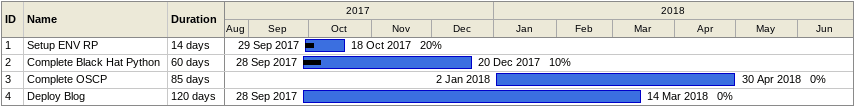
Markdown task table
| ID | Task | Duration | Start | Finish | % complete |
|---|---|---|---|---|---|
| 1 | Setup ENV RP | 14d | 2017-09-29 | 2017-10-18 | 20 |
| 2 | Complete Black Hat Python | 60d | 2017-09-28 | 2017-12-20 | 10 |
| 3 | Complete OSCP | 85d | 2018-01-02 | 2018-04-30 | 0 |
| 4 | Deploy Blog | 120d | 2017-09-28 | 2018-03-14 | 0 |
